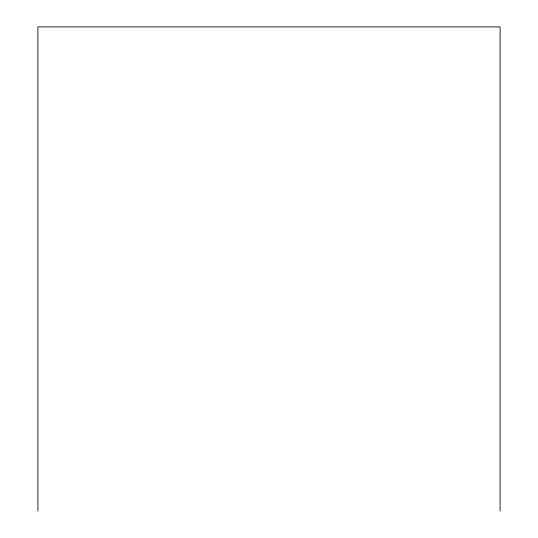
<?xml version="1.0" encoding="UTF-8"?>
<svg xmlns="http://www.w3.org/2000/svg" width="538" height="538" viewBox="0 0 538 538"><rect width="100%" height="100%" fill="white"/><g stroke="black" fill="none" stroke-linecap="round" stroke-linejoin="round"><path stroke-width="0.81" d="M500.084 511.1L500.084 26.9L37.916 26.9L37.916 511.1"/></g></svg>
